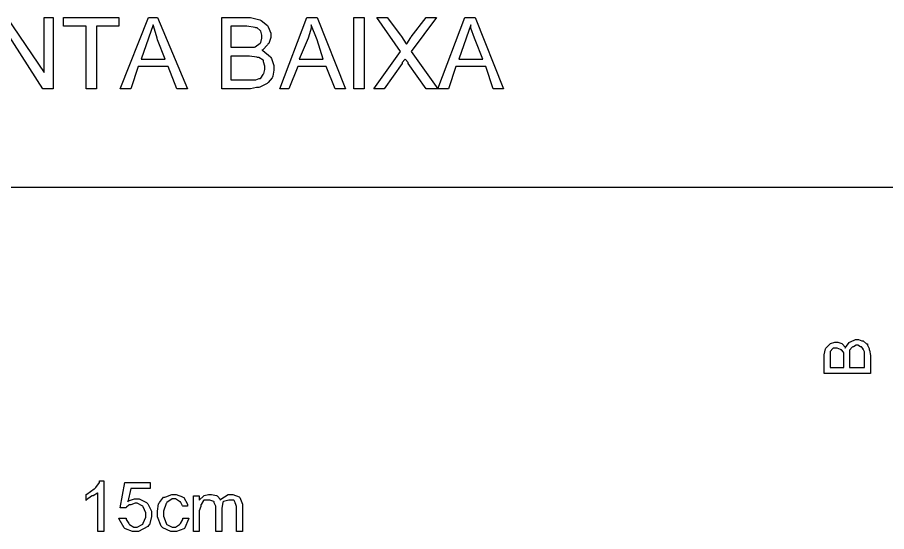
# Model space of a CAD drawing. Header units: metres. Extents: x 3290 to 4536, y 1562 to 1983.
# Drawn here: x 4146.43 to 4161.78, y 1737.42 to 1746.51 of the extents above; entities that cross this region are included whole.
import ezdxf

# ---------------------------------------------------------------- set-up
doc = ezdxf.new("R2010")
doc.units = ezdxf.units.M
doc.layers.add('C00-00-00-BLACK', color=7, linetype='Continuous')
doc.layers.add('CFF-7E-00', color=30, linetype='Continuous')

msp = doc.modelspace()

# ---------------------------------------------------------------- linework, layer by layer
at = {"layer": 'C00-00-00-BLACK'}
for points in [[(4146.087, 1745.245), (4146.087, 1746.508), (4146.244, 1746.508), (4146.903, 1745.534), (4146.903, 1746.508), (4147.061, 1746.508), (4147.061, 1745.245), (4146.877, 1745.245), (4146.244, 1746.243), (4146.244, 1745.245), (4146.087, 1745.245)], [(4147.641, 1745.245), (4147.641, 1746.351), (4147.245, 1746.351), (4147.245, 1746.508), (4148.22, 1746.508), (4148.22, 1746.351), (4147.825, 1746.351), (4147.825, 1745.245), (4147.641, 1745.245)], [(4148.247, 1745.245), (4148.747, 1746.508), (4148.904, 1746.508), (4149.432, 1745.245), (4149.248, 1745.245), (4149.09, 1745.638), (4148.563, 1745.638), (4148.431, 1745.245), (4148.247, 1745.245)], [(4148.615, 1745.77), (4149.038, 1745.77), (4148.904, 1746.111), (4148.898, 1746.138), (4148.832, 1746.357), (4148.826, 1746.377), (4148.819, 1746.357), (4148.753, 1746.158), (4148.747, 1746.138), (4148.615, 1745.77)], [(4150.039, 1745.245), (4150.039, 1746.508), (4150.485, 1746.508), (4150.544, 1746.508), (4150.709, 1746.462), (4150.722, 1746.456), (4150.735, 1746.45), (4150.847, 1746.364), (4150.854, 1746.351), (4150.86, 1746.338), (4150.906, 1746.228), (4150.906, 1746.192), (4150.906, 1746.152), (4150.867, 1746.047), (4150.854, 1746.033), (4150.847, 1746.02), (4150.762, 1745.934), (4150.749, 1745.928), (4150.762, 1745.922), (4150.9, 1745.81), (4150.906, 1745.797), (4150.919, 1745.784), (4150.96, 1745.656), (4150.96, 1745.613), (4150.96, 1745.574), (4150.941, 1745.468), (4150.935, 1745.454), (4150.927, 1745.441), (4150.86, 1745.357), (4150.854, 1745.35), (4150.841, 1745.337), (4150.709, 1745.277), (4150.696, 1745.27), (4150.65, 1745.27), (4150.546, 1745.245), (4150.512, 1745.245), (4150.039, 1745.245)], [(4151.065, 1745.245), (4151.539, 1746.508), (4151.723, 1746.508), (4152.224, 1745.245), (4152.041, 1745.245), (4151.882, 1745.638), (4151.382, 1745.638), (4151.224, 1745.245), (4151.065, 1745.245)], [(4151.408, 1745.77), (4151.83, 1745.77), (4151.723, 1746.111), (4151.71, 1746.138), (4151.624, 1746.357), (4151.618, 1746.377), (4151.618, 1746.318), (4151.572, 1746.158), (4151.565, 1746.138), (4151.408, 1745.77)], [(4152.371, 1746.505), (4152.555, 1746.505), (4152.555, 1745.243), (4152.371, 1745.243), (4152.371, 1746.505)], [(4152.725, 1745.245), (4153.198, 1745.902), (4152.778, 1746.508), (4152.962, 1746.508), (4153.198, 1746.192), (4153.211, 1746.172), (4153.297, 1746.04), (4153.304, 1746.033), (4153.309, 1746.04), (4153.376, 1746.152), (4153.382, 1746.165), (4153.648, 1746.508), (4153.832, 1746.508), (4153.382, 1745.902), (4153.857, 1745.245), (4153.648, 1745.245), (4153.331, 1745.692), (4153.331, 1745.711), (4153.284, 1745.764), (4153.278, 1745.77), (4153.272, 1745.764), (4153.225, 1745.71), (4153.225, 1745.692), (4152.909, 1745.245), (4152.725, 1745.245)], [(4153.857, 1745.245), (4154.331, 1746.508), (4154.516, 1746.508), (4155.016, 1745.245), (4154.832, 1745.245), (4154.701, 1745.638), (4154.173, 1745.638), (4154.042, 1745.245), (4153.857, 1745.245)], [(4154.226, 1745.77), (4154.649, 1745.77), (4154.516, 1746.111), (4154.503, 1746.138), (4154.436, 1746.318), (4154.436, 1746.377), (4154.429, 1746.357), (4154.363, 1746.158), (4154.357, 1746.138), (4154.226, 1745.77)], [(4150.197, 1745.98), (4150.46, 1745.98), (4150.499, 1745.98), (4150.587, 1745.98), (4150.617, 1745.98), (4150.63, 1745.987), (4150.716, 1746.054), (4150.722, 1746.059), (4150.728, 1746.066), (4150.749, 1746.141), (4150.749, 1746.165), (4150.749, 1746.192), (4150.728, 1746.265), (4150.722, 1746.272), (4150.716, 1746.278), (4150.662, 1746.324), (4150.643, 1746.324), (4150.63, 1746.331), (4150.482, 1746.351), (4150.433, 1746.351), (4150.197, 1746.351), (4150.197, 1745.98)], [(4150.197, 1745.402), (4150.512, 1745.402), (4150.537, 1745.402), (4150.597, 1745.402), (4150.617, 1745.402), (4150.643, 1745.402), (4150.702, 1745.429), (4150.722, 1745.429), (4150.728, 1745.436), (4150.768, 1745.501), (4150.775, 1745.508), (4150.78, 1745.514), (4150.801, 1745.588), (4150.801, 1745.613), (4150.801, 1745.646), (4150.775, 1745.72), (4150.775, 1745.744), (4150.768, 1745.751), (4150.693, 1745.797), (4150.669, 1745.797), (4150.656, 1745.803), (4150.527, 1745.823), (4150.485, 1745.823), (4150.197, 1745.823), (4150.197, 1745.402)], [(4161.496, 1740.215), (4160.679, 1740.215), (4160.679, 1740.505), (4160.679, 1740.545), (4160.699, 1740.65), (4160.706, 1740.663), (4160.712, 1740.67), (4160.78, 1740.736), (4160.786, 1740.742), (4160.792, 1740.749), (4160.866, 1740.768), (4160.891, 1740.768), (4160.917, 1740.768), (4160.99, 1740.749), (4160.996, 1740.742), (4161.002, 1740.736), (4161.049, 1740.682), (4161.049, 1740.663), (4161.055, 1740.677), (4161.121, 1740.762), (4161.127, 1740.768), (4161.14, 1740.775), (4161.229, 1740.82), (4161.26, 1740.82), (4161.285, 1740.82), (4161.344, 1740.794), (4161.365, 1740.794), (4161.371, 1740.788), (4161.425, 1740.742), (4161.443, 1740.742), (4161.443, 1740.716), (4161.47, 1740.657), (4161.47, 1740.636), (4161.476, 1740.63), (4161.496, 1740.536), (4161.496, 1740.505), (4161.496, 1740.215)], [(4161.391, 1740.321), (4161.391, 1740.505), (4161.391, 1740.525), (4161.391, 1740.584), (4161.391, 1740.584), (4161.391, 1740.598), (4161.371, 1740.636), (4161.365, 1740.636), (4161.365, 1740.65), (4161.338, 1740.689), (4161.338, 1740.689), (4161.319, 1740.689), (4161.274, 1740.715), (4161.26, 1740.715), (4161.24, 1740.715), (4161.195, 1740.689), (4161.181, 1740.689), (4161.174, 1740.682), (4161.127, 1740.629), (4161.127, 1740.61), (4161.127, 1740.61), (4161.127, 1740.531), (4161.127, 1740.505), (4161.127, 1740.321), (4161.391, 1740.321)], [(4161.022, 1740.321), (4161.022, 1740.479), (4161.022, 1740.505), (4161.022, 1740.564), (4161.022, 1740.584), (4161.016, 1740.591), (4160.981, 1740.636), (4160.97, 1740.636), (4160.963, 1740.643), (4160.909, 1740.663), (4160.891, 1740.663), (4160.878, 1740.663), (4160.848, 1740.663), (4160.839, 1740.663), (4160.832, 1740.657), (4160.786, 1740.603), (4160.786, 1740.584), (4160.786, 1740.584), (4160.786, 1740.505), (4160.786, 1740.479), (4160.786, 1740.321), (4161.022, 1740.321)]]:
    msp.add_lwpolyline(points, close=True, dxfattribs=at)
at = {"layer": 'C00-00-00-BLACK', "const_width": 0.0263}
msp.add_lwpolyline([(4113.897, 1743.505), (4185.415, 1743.505)], dxfattribs=at)
at = {"layer": 'CFF-7E-00'}
for points in [[(4147.957, 1737.423), (4147.852, 1737.423), (4147.852, 1738.107), (4147.845, 1738.101), (4147.77, 1738.055), (4147.746, 1738.055), (4147.74, 1738.049), (4147.647, 1737.983), (4147.641, 1737.976), (4147.641, 1738.081), (4147.654, 1738.087), (4147.785, 1738.18), (4147.799, 1738.186), (4147.812, 1738.2), (4147.877, 1738.289), (4147.877, 1738.318), (4147.957, 1738.318), (4147.957, 1737.423)], [(4148.22, 1737.662), (4148.352, 1737.662), (4148.352, 1737.636), (4148.399, 1737.564), (4148.406, 1737.557), (4148.411, 1737.551), (4148.486, 1737.504), (4148.511, 1737.504), (4148.543, 1737.504), (4148.635, 1737.551), (4148.642, 1737.557), (4148.648, 1737.571), (4148.695, 1737.679), (4148.695, 1737.715), (4148.695, 1737.754), (4148.648, 1737.86), (4148.642, 1737.872), (4148.635, 1737.879), (4148.542, 1737.925), (4148.511, 1737.925), (4148.511, 1737.925), (4148.431, 1737.899), (4148.406, 1737.899), (4148.399, 1737.892), (4148.358, 1737.853), (4148.352, 1737.846), (4148.247, 1737.846), (4148.327, 1738.293), (4148.773, 1738.293), (4148.773, 1738.188), (4148.431, 1738.188), (4148.379, 1737.951), (4148.392, 1737.965), (4148.5, 1738.004), (4148.536, 1738.004), (4148.582, 1738.004), (4148.707, 1737.938), (4148.72, 1737.925), (4148.733, 1737.912), (4148.8, 1737.784), (4148.8, 1737.741), (4148.8, 1737.689), (4148.76, 1737.544), (4148.747, 1737.53), (4148.733, 1737.511), (4148.566, 1737.423), (4148.511, 1737.423), (4148.464, 1737.423), (4148.34, 1737.472), (4148.327, 1737.478), (4148.313, 1737.492), (4148.226, 1737.643), (4148.22, 1737.662)], [(4149.354, 1737.662), (4149.458, 1737.662), (4149.451, 1737.643), (4149.385, 1737.492), (4149.379, 1737.478), (4149.366, 1737.472), (4149.237, 1737.423), (4149.195, 1737.423), (4149.142, 1737.423), (4148.997, 1737.491), (4148.984, 1737.504), (4148.97, 1737.517), (4148.904, 1737.686), (4148.904, 1737.741), (4148.904, 1737.787), (4148.924, 1737.912), (4148.931, 1737.925), (4148.937, 1737.938), (4149.011, 1738.03), (4149.036, 1738.03), (4149.049, 1738.037), (4149.159, 1738.082), (4149.195, 1738.082), (4149.235, 1738.082), (4149.347, 1738.037), (4149.354, 1738.03), (4149.367, 1738.024), (4149.432, 1737.911), (4149.432, 1737.872), (4149.354, 1737.872), (4149.347, 1737.879), (4149.312, 1737.951), (4149.301, 1737.951), (4149.294, 1737.958), (4149.219, 1738.004), (4149.195, 1738.004), (4149.162, 1738.004), (4149.069, 1737.938), (4149.063, 1737.925), (4149.056, 1737.919), (4149.01, 1737.785), (4149.01, 1737.741), (4149.01, 1737.695), (4149.056, 1737.571), (4149.063, 1737.557), (4149.069, 1737.551), (4149.164, 1737.504), (4149.195, 1737.504), (4149.221, 1737.504), (4149.294, 1737.551), (4149.301, 1737.557), (4149.307, 1737.564), (4149.354, 1737.638), (4149.354, 1737.662)], [(4149.538, 1737.423), (4149.538, 1738.057), (4149.642, 1738.057), (4149.642, 1737.977), (4149.648, 1737.984), (4149.715, 1738.051), (4149.722, 1738.057), (4149.728, 1738.064), (4149.802, 1738.082), (4149.827, 1738.082), (4149.86, 1738.082), (4149.944, 1738.064), (4149.958, 1738.057), (4149.964, 1738.051), (4150.011, 1737.996), (4150.011, 1737.977), (4150.024, 1737.998), (4150.153, 1738.082), (4150.197, 1738.082), (4150.236, 1738.082), (4150.347, 1738.037), (4150.354, 1738.03), (4150.36, 1738.024), (4150.406, 1737.911), (4150.406, 1737.872), (4150.406, 1737.423), (4150.301, 1737.423), (4150.301, 1737.846), (4150.301, 1737.866), (4150.282, 1737.919), (4150.276, 1737.925), (4150.276, 1737.938), (4150.255, 1737.971), (4150.249, 1737.977), (4150.235, 1737.977), (4150.197, 1737.977), (4150.197, 1737.977), (4150.163, 1737.977), (4150.071, 1737.958), (4150.065, 1737.951), (4150.058, 1737.945), (4150.039, 1737.831), (4150.039, 1737.793), (4150.039, 1737.423), (4149.931, 1737.423), (4149.931, 1737.846), (4149.931, 1737.872), (4149.906, 1737.932), (4149.906, 1737.951), (4149.899, 1737.958), (4149.825, 1737.977), (4149.801, 1737.977), (4149.781, 1737.977), (4149.736, 1737.977), (4149.722, 1737.977), (4149.715, 1737.971), (4149.675, 1737.905), (4149.669, 1737.899), (4149.669, 1737.866), (4149.642, 1737.792), (4149.642, 1737.767), (4149.642, 1737.423), (4149.538, 1737.423)]]:
    msp.add_lwpolyline(points, close=True, dxfattribs=at)

doc.saveas('drawing.dxf')
